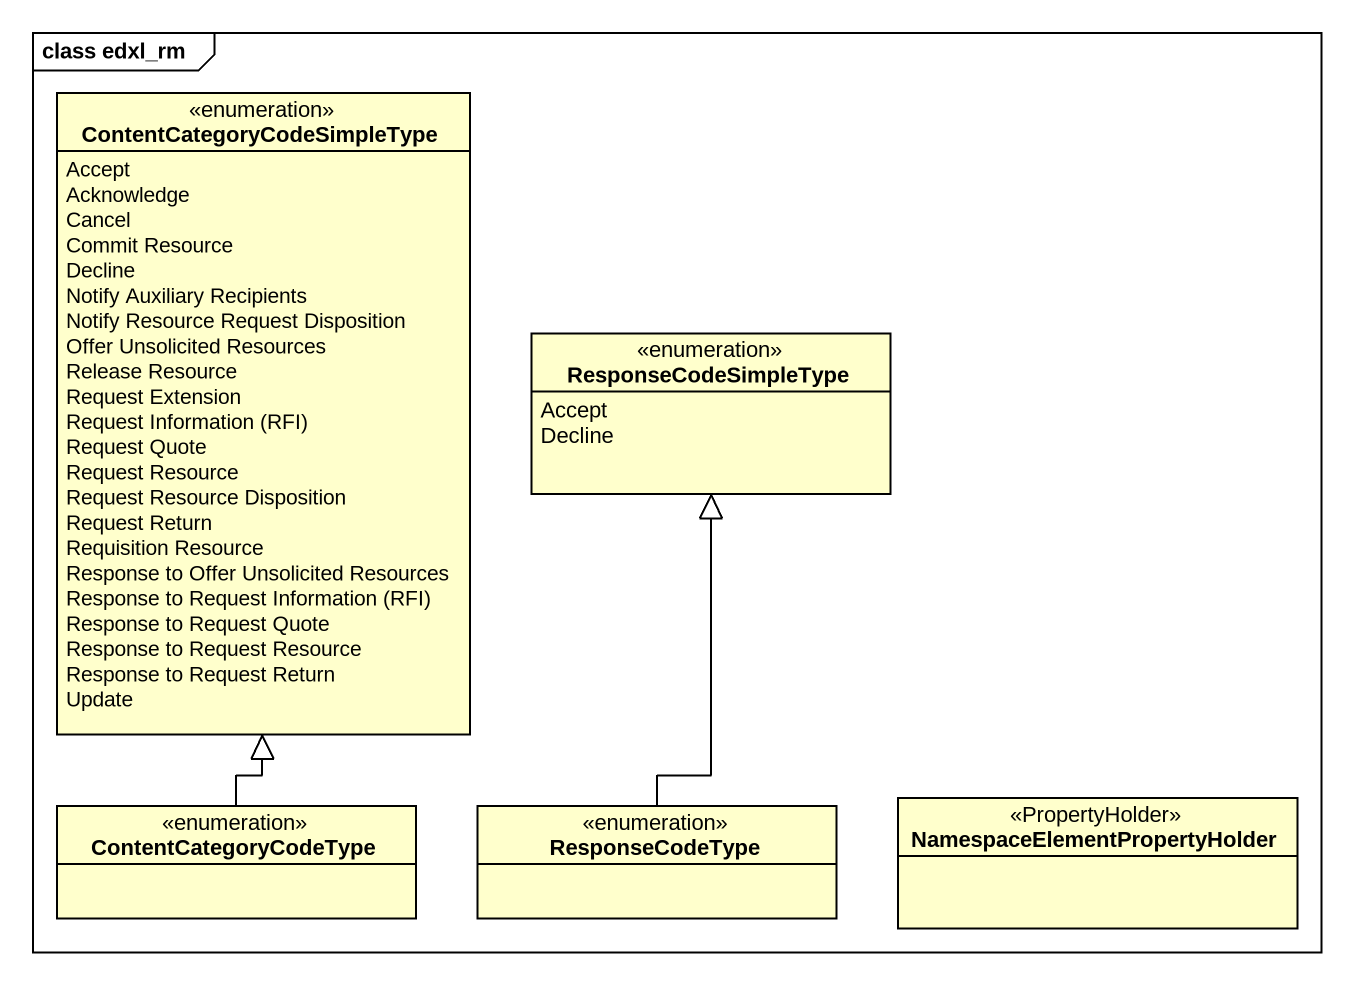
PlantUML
@startuml
mainframe class edxl_rm
hide circle
hide empty members
enum "ContentCategoryCodeSimpleType" as ContentCategoryCodeSimpleTyp {
  Accept
  Acknowledge
  Cancel
  Commit Resource
  Decline
  Notify Auxiliary Recipients
  Notify Resource Request Disposition
  Offer Unsolicited Resources
  Release Resource
  Request Extension
  {field} Request Information (RFI)
  Request Quote
  Request Resource
  Request Resource Disposition
  Request Return
  Requisition Resource
  Response to Offer Unsolicited Resources
  {field} Response to Request Information (RFI)
  Response to Request Quote
  Response to Request Resource
  Response to Request Return
  Update
}
enum ResponseCodeSimpleType {
  Accept
  Decline
}
enum ContentCategoryCodeType
enum ResponseCodeType
class "NamespaceElementPropertyHolder" as NamespaceElementPropertyHold <<PropertyHolder>>
ContentCategoryCodeType -up-|> ContentCategoryCodeSimpleTyp
ResponseCodeType -up-|> ResponseCodeSimpleType
@enduml
